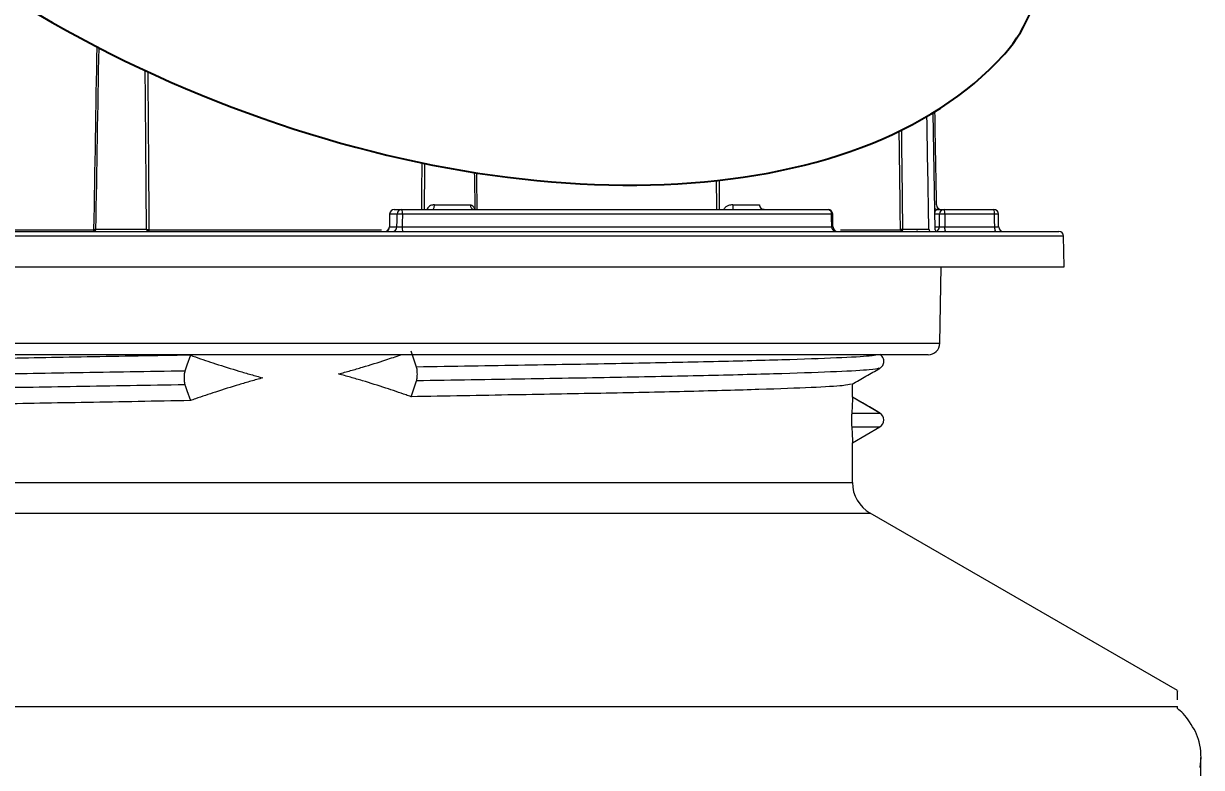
# Model space of a CAD drawing. Header units: inches. Extents: x 4.3 to 18.3, y 1.7 to 16.3.
# Drawn here: x 14.406 to 15.659, y 9.764 to 10.555 of the extents above; entities that cross this region are included whole.
import ezdxf

# ---------------------------------------------------------------- set-up
doc = ezdxf.new("R2010")
doc.units = ezdxf.units.IN
doc.header["$MEASUREMENT"] = 0
doc.header["$PDSIZE"] = -1
doc.layers.add('Dim', color=1, linetype='Continuous')
doc.layers.add('Object', color=4, linetype='Continuous')
doc.styles.get("Standard").update_dxf_attribs({"font": 'romans.shx'})
doc.dimstyles.get("Standard").update_dxf_attribs({"dimtxt": 0.125, "dimasz": 0.18, "dimexe": 0.06, "dimexo": 0.0625, "dimgap": 0.09, "dimtad": 0, "dimtih": 1, "dimtoh": 1, "dimdec": 4, "dimlfac": 2, "dimzin": 4, "dimdsep": 46, "dimlunit": 5, "dimtxsty": 'Standard', "dimcen": 0.09, "dimadec": 0, "dimazin": 1, "dimtfac": 1, "dimtdec": 4, "dimtofl": 0, "dimtmove": 0, "dimatfit": 0, "dimfxl": 0, "dimfrac": 2, "dimtolj": 1, "dimtzin": 0, "dimarcsym": 0})

# ---------------------------------------------------------------- blocks, each defined once
blk = doc.blocks.new('*D16')
at = {"layer": 'Defpoints', "color": 0}
for p in [(14.2381, 13.3011), (10.1019, 4.9757), (14.7006, 4.9757)]:
    blk.add_point(p, dxfattribs=at)
at = {"layer": 'Dim', "color": 0, "lineweight": -2}
for p, q in [((14.1756, 13.3011), (10.0419, 13.3011)), ((10.1019, 13.1211), (10.1019, 9.4413)), ((10.1019, 5.1557), (10.1019, 8.8387)), ((14.6381, 4.9757), (10.0419, 4.9757))]:
    blk.add_line(p, q, dxfattribs=at)
at = {"layer": 'Dim', "color": 0}
for points in [[(10.0719, 13.1211), (10.1319, 13.1211), (10.1019, 13.3011)], [(10.0719, 5.1557), (10.1319, 5.1557), (10.1019, 4.9757)]]:
    blk.add_solid(points, dxfattribs=at)
at = {"layer": 'Dim', "color": 0, "insert": (10.1019, 9.14), "char_height": 0.125, "attachment_point": 5}
blk.add_mtext('\\A1;16 5/8\\P [425mm]', dxfattribs=at)

msp = doc.modelspace()

# ---------------------------------------------------------------- linework, layer by layer
at = {"layer": 'Object', "linetype": 'Continuous', "lineweight": 15}
msp.add_line((15.375853, 10.335909), (15.373677, 10.460553), dxfattribs=at)
at = {"layer": 'Object', "color": 4, "linetype": 'Continuous', "lineweight": 15}
for p, q in [((14.800245, 10.357517), (14.808192, 10.357517)), ((14.808192, 10.357517), (15.261858, 10.357517)), ((15.189044, 10.362053), (15.188992, 10.362429)), ((15.378409, 10.357517), (15.385517, 10.357517)), ((15.385517, 10.357517), (15.438253, 10.357517)), ((14.795246, 10.352616), (14.794975, 10.338975)), ((14.795246, 10.352616), (14.795302, 10.352604)), ((14.803248, 10.352604), (14.795302, 10.352604)), ((15.265622, 10.352604), (14.808913, 10.352604)), ((15.267168, 10.338952), (15.266831, 10.352639)), ((15.38057, 10.352604), (15.375202, 10.352604)), ((15.386262, 10.352604), (15.386061, 10.338985)), ((15.438998, 10.352604), (15.386262, 10.352604)), ((15.443488, 10.338975), (15.443218, 10.352615)), ((13.893628, 10.334072), (15.474689, 10.334072)), ((14.257885, 10.335909), (14.480362, 10.335909)), ((14.539325, 10.335909), (14.786691, 10.335909)), ((14.795045, 10.338974), (14.795031, 10.338985)), ((14.795031, 10.338985), (14.803048, 10.338985)), ((14.808712, 10.338985), (15.265958, 10.338985)), ((15.275009, 10.335909), (15.338912, 10.335909)), ((15.375799, 10.338985), (15.380369, 10.338985)), ((15.386061, 10.338985), (15.439267, 10.338985)), ((15.474689, 10.334072), (15.507647, 10.334072)), ((15.479409, 10.329237), (13.888708, 10.329237)), ((15.512567, 10.329237), (15.479409, 10.329237)), ((15.513138, 10.296572), (15.512567, 10.329237)), ((13.888138, 10.296572), (15.479956, 10.296572)), ((15.380852, 10.215104), (15.382274, 10.296572)), ((15.479956, 10.296572), (15.513138, 10.296572)), ((14.020423, 10.215104), (15.353073, 10.215104)), ((15.353073, 10.215104), (15.380852, 10.215104)), ((15.368354, 10.202822), (14.032921, 10.202822)), ((15.248326, 10.198784), (15.249077, 10.19852)), ((15.287838, 10.157669), (15.287838, 10.17165)), ((15.317056, 10.1408), (15.287838, 10.157669)), ((15.287111, 10.1408), (15.317056, 10.1408)), ((15.315534, 10.141044), (15.315978, 10.140973)), ((15.315978, 10.140973), (15.317056, 10.1408)), ((15.31718, 10.14072), (15.316852, 10.141034)), ((15.321288, 10.133471), (15.321165, 10.134316)), ((15.287111, 10.126141), (15.317056, 10.126141)), ((15.287838, 10.109272), (15.317056, 10.126141)), ((15.287838, 10.066885), (15.287838, 10.109272)), ((14.113438, 10.066885), (14.700638, 10.066885)), ((14.700638, 10.066885), (15.287838, 10.066885)), ((14.094688, 10.034409), (14.700638, 10.034409)), ((14.700638, 10.034409), (15.306588, 10.034409)), ((15.633883, 9.845445), (15.306588, 10.034409)), ((13.738138, 9.828555), (15.633883, 9.828555)), ((15.633883, 9.826305), (15.633883, 9.828555)), ((15.65882, 8.72693), (15.65882, 9.774362))]:
    msp.add_line(p, q, dxfattribs=at)
at = {"layer": 'Object', "color": 4, "linetype": 'Continuous', "lineweight": 15, "flags": 128}
for points in [[(14.840664, 10.357517), (14.841113, 10.357611), (14.841544, 10.357889), (14.841943, 10.358341), (14.842293, 10.35895), (14.842583, 10.359694), (14.8428, 10.360543), (14.842937, 10.361466), (14.842988, 10.362429)], [(14.795302, 10.352604), (14.795165, 10.345705), (14.795031, 10.338985)], [(14.803048, 10.338985), (14.803147, 10.345709), (14.803248, 10.352604)], [(14.808913, 10.352604), (14.808765, 10.342607), (14.808712, 10.338985)], [(15.265958, 10.338985), (15.265711, 10.348981), (15.265622, 10.352604)], [(15.380369, 10.338985), (15.380516, 10.348982), (15.38057, 10.352604)], [(15.439267, 10.338985), (15.439134, 10.345709), (15.438998, 10.352604)], [(15.357537, 10.334445), (15.356653, 10.334168), (15.355716, 10.334072)], [(14.823921, 10.189758), (14.823612, 10.190652), (14.821767, 10.195977), (14.818078, 10.206628)], [(14.583198, 10.202461), (14.579508, 10.191811), (14.577663, 10.186485), (14.577354, 10.185592)], [(14.577354, 10.170933), (14.577663, 10.170039), (14.579508, 10.164714), (14.583198, 10.154064)], [(14.818078, 10.15823), (14.821767, 10.168881), (14.823612, 10.174206), (14.823921, 10.175099)]]:
    msp.add_lwpolyline(points, dxfattribs=at)
at = {"layer": 'Object', "color": 2}
msp.add_arc((15.327414, 10.630294), 0.162674, 316.423837, 355.976188, dxfattribs=at)
at = {"layer": 'Object', "color": 4, "linetype": 'Continuous', "lineweight": 15}
for centre, radius, start, end in [((14.800245, 10.352517), 0.005, 90, 178.861431), ((14.800273, 10.352545), 0.004971, 90.317944, 179.32568), ((14.808219, 10.352545), 0.004971, 90.318649, 179.324975), ((14.799909, 10.353791), 0.009081, 352.486486, 24.218399), ((14.885676, 10.362086), 0.004596, 175.715207, 263.836686), ((15.191123, 10.361217), 0.030558, 177.725897, 186.954918), ((15.193981, 10.362506), 0.00499, 180.882212, 269.890816), ((15.261156, 10.35308), 0.004492, 353.910125, 81.00337), ((15.261858, 10.352517), 0.005, 1.407767, 90), ((15.378455, 10.361682), 0.004166, 223.900777, 269.360642), ((15.382394, 10.362517), 0.005, 181.380065, 269.989626), ((15.385543, 10.352544), 0.004973, 90.295077, 179.306067), ((15.377504, 10.353789), 0.008838, 352.294623, 24.949036), ((15.43024, 10.353789), 0.008838, 352.294623, 24.949036), ((15.438253, 10.352517), 0.005, 1.133105, 90), ((14.806081, 10.252803), 0.099841, 88.37436, 91.62564), ((15.263493, 10.447773), 0.095193, 271.28177, 272.025194), ((15.383416, 10.253661), 0.098984, 88.352383, 91.647617), ((15.441293, 10.291495), 0.061152, 88.164672, 92.151376), ((14.478501, 10.335507), 0.001904, 311.07166, 12.198446), ((14.479043, 10.335031), 0.001806, 334.205429, 30.711333), ((14.535573, 10.336866), 0.003629, 313.765575, 345.427697), ((14.537076, 10.335483), 0.00229, 321.949885, 10.727807), ((14.789976, 10.339072), 0.005, 270.012774, 359.039649), ((14.79006, 10.339043), 0.004971, 270.317944, 359.32568), ((14.798078, 10.339043), 0.004971, 270.315261, 359.328363), ((14.817734, 10.337797), 0.0091, 172.503632, 204.167763), ((15.270424, 10.338509), 0.004492, 173.916798, 261.013941), ((15.272192, 10.339072), 0.005, 181.530257, 269.988466), ((15.340731, 10.33589), 0.001819, 179.401914, 268.374508), ((15.341008, 10.336265), 0.002039, 188.791086, 262.048898), ((15.371744, 10.336572), 0.0025, 180.923559, 269.978025), ((15.377723, 10.335942), 0.00187, 181, 270), ((15.375382, 10.339051), 0.004987, 287.162326, 359.242238), ((15.394814, 10.337799), 0.008833, 172.285311, 204.958349), ((15.448025, 10.3378), 0.008838, 172.294623, 204.949036), ((15.448521, 10.339072), 0.005, 181.25942, 269.988123), ((15.507647, 10.329151), 0.004921, 1, 90), ((15.368354, 10.215322), 0.0125, 270, 359), ((15.312824, 10.133471), 0.008463, 300, 60), ((15.325338, 10.066885), 0.0375, 180, 240)]:
    msp.add_arc(centre, radius, start, end, dxfattribs=at)
at = {"layer": 'Object', "color": 2}
msp.add_ellipse((14.759245, 10.915218), major_axis=(-0.739837, 0.315202), ratio=0.57894235, start_param=0.20099531, end_param=2.94363155, dxfattribs=at)
at = {"layer": 'Object', "color": 4, "linetype": 'Continuous', "lineweight": 15}
for points in [[(14.480595, 10.335953), (14.48169, 10.400829), (14.482785, 10.465706), (14.483915, 10.530582)], [(14.485592, 10.529716), (14.484469, 10.465321), (14.483377, 10.400924), (14.482284, 10.336528)], [(14.829439, 10.357517), (14.829576, 10.374057), (14.829713, 10.390597), (14.829851, 10.407137)], [(14.832435, 10.406604), (14.83229, 10.390242), (14.832145, 10.373879), (14.832, 10.357517)], [(14.886395, 10.357517), (14.886183, 10.370649), (14.88597, 10.383782), (14.885757, 10.396915)], [(14.887556, 10.396631), (14.887766, 10.383593), (14.887975, 10.370555), (14.888184, 10.357517)]]:
    msp.add_open_spline(points, degree=3, dxfattribs=at)
for points, knots in [([(14.536481, 10.336528), (14.536285, 10.361987), (14.535852, 10.418292), (14.535393, 10.474597), (14.535133, 10.505443)], [0, 0, 0, 0, 0.117080718, 0.258936673, 0.258936673, 0.258936673, 0.258936673]), ([(14.537843, 10.504185), (14.538081, 10.473759), (14.538504, 10.417681), (14.538903, 10.361604), (14.539085, 10.335953)], [0.742338495, 0.742338495, 0.742338495, 0.742338495, 0.882142025, 1, 1, 1, 1]), ([(14.842988, 10.362429), (14.842904, 10.362429), (14.841473, 10.362421), (14.839204, 10.362029), (14.836821, 10.360336), (14.835582, 10.358807), (14.835221, 10.357729), (14.83515, 10.357517)], [0, 0, 0, 0, 0.0247565, 0.4227703, 0.68899733, 0.93866966, 1, 1, 1, 1]), ([(14.842988, 10.362429), (14.844716, 10.362429), (14.849477, 10.362429), (14.856925, 10.362429), (14.865556, 10.362429), (14.874088, 10.362429), (14.878697, 10.362429), (14.881093, 10.362429)], [0, 0, 0, 0, 0.13322863, 0.36725105, 0.51257269, 0.74662518, 1, 1, 1, 1]), ([(14.881093, 10.362429), (14.881267, 10.362424), (14.882274, 10.362396), (14.88364, 10.361859), (14.88477, 10.360058), (14.885264, 10.35862), (14.885388, 10.357699), (14.885395, 10.357647)], [0, 0, 0, 0, 0.08082279, 0.46841361, 0.73348762, 0.98501762, 1, 1, 1, 1]), ([(14.885349, 10.357536), (14.885311, 10.357554), (14.885229, 10.357591), (14.885087, 10.357709), (14.885012, 10.357772)], [0, 0, 0, 0, 0.46829608, 1, 1, 1, 1]), ([(15.160589, 10.362429), (15.160495, 10.362429), (15.158876, 10.362421), (15.156176, 10.362029), (15.153133, 10.360336), (15.151469, 10.358807), (15.150972, 10.357729), (15.150874, 10.357517)], [0, 0, 0, 0, 0.02475149, 0.42276912, 0.68899875, 0.93867168, 1, 1, 1, 1]), ([(15.160589, 10.362429), (15.162478, 10.362429), (15.167685, 10.362429), (15.174548, 10.362429), (15.181373, 10.362429), (15.186932, 10.362429), (15.188287, 10.362429), (15.188992, 10.362429)], [0, 0, 0, 0, 0.13322758, 0.3672523, 0.51257375, 0.74662502, 1, 1, 1, 1]), ([(15.193835, 10.357576), (15.193471, 10.357587), (15.192519, 10.357617), (15.191015, 10.358379), (15.189825, 10.359663), (15.189257, 10.360971), (15.189118, 10.361822), (15.18912, 10.362061), (15.18912, 10.362073)], [0, 0, 0, 0, 0.151255962, 0.395767711, 0.644589084, 0.835710227, 0.991294596, 1, 1, 1, 1]), ([(15.378409, 10.357517), (15.378082, 10.357471), (15.377576, 10.357399), (15.376596, 10.356536), (15.37591, 10.355639), (15.375632, 10.354798), (15.375529, 10.354486)], [0, 0, 0, 0, 0.44726, 0.6911824, 0.88565021, 1, 1, 1, 1]), ([(14.480362, 10.335909), (14.480406, 10.335912), (14.480486, 10.335916), (14.480562, 10.335942), (14.480595, 10.335953)], [0, 0, 0, 0, 0.56211667, 1, 1, 1, 1]), ([(14.482284, 10.336528), (14.482283, 10.336524), (14.482267, 10.336469), (14.482183, 10.336365), (14.48189, 10.336201), (14.481375, 10.336044), (14.480843, 10.335982), (14.480595, 10.335953)], [0, 0, 0, 0, 0.01523998, 0.21899746, 0.41262783, 0.72673575, 1, 1, 1, 1]), ([(14.482284, 10.336528), (14.482284, 10.336514), (14.482276, 10.336301), (14.482206, 10.3359), (14.481935, 10.335257), (14.481439, 10.334634), (14.480913, 10.334368), (14.480669, 10.334245)], [0, 0, 0, 0, 0.01521881, 0.21910825, 0.41275943, 0.72696515, 1, 1, 1, 1]), ([(14.482284, 10.336528), (14.482294, 10.336528), (14.48255, 10.336528), (14.484312, 10.336528), (14.490036, 10.336528), (14.497389, 10.336528), (14.505719, 10.336528), (14.51471, 10.336528), (14.524549, 10.336528), (14.531967, 10.336528), (14.535309, 10.336528), (14.536481, 10.336528)], [0, 0, 0, 0, 0.00562406, 0.14459236, 0.28339953, 0.42204878, 0.51496528, 0.64736212, 0.78633527, 0.92510737, 1, 1, 1, 1]), ([(14.536481, 10.336528), (14.53649, 10.336524), (14.536618, 10.336469), (14.5369, 10.336365), (14.537484, 10.336201), (14.538239, 10.336044), (14.538817, 10.335982), (14.539085, 10.335953)], [0, 0, 0, 0, 0.01527458, 0.21898316, 0.41260108, 0.7266974, 1, 1, 1, 1]), ([(14.536481, 10.336528), (14.536484, 10.336514), (14.536517, 10.336301), (14.536623, 10.3359), (14.536924, 10.335257), (14.537406, 10.334634), (14.537868, 10.334368), (14.538083, 10.334245)], [0, 0, 0, 0, 0.01522706, 0.219128, 0.4127243, 0.726961, 1, 1, 1, 1]), ([(14.539085, 10.335953), (14.539089, 10.335952), (14.539165, 10.335924), (14.539247, 10.335916), (14.539325, 10.335909)], [0, 0, 0, 0, 0.04402895, 1, 1, 1, 1]), ([(14.803048, 10.338985), (14.803125, 10.338979), (14.80332, 10.338964), (14.80411, 10.33895), (14.805412, 10.338947), (14.807019, 10.338958), (14.808147, 10.338976), (14.808712, 10.338985)], [0, 0, 0, 0, 0.13848553, 0.35383584, 0.56918235, 0.78456679, 1, 1, 1, 1]), ([(15.265958, 10.338985), (15.266175, 10.338979), (15.266728, 10.338964), (15.267178, 10.338951), (15.267136, 10.338951), (15.267122, 10.338951)], [0, 0, 0, 0, 0.30187087, 0.77129617, 1, 1, 1, 1]), ([(15.338912, 10.335909), (15.338928, 10.335912), (15.338955, 10.335916), (15.338981, 10.335942), (15.338992, 10.335953)], [0, 0, 0, 0, 0.56233706, 1, 1, 1, 1]), ([(15.341177, 10.336528), (15.341163, 10.336524), (15.340954, 10.336469), (15.340562, 10.336365), (15.339939, 10.336201), (15.339345, 10.336044), (15.339104, 10.335982), (15.338992, 10.335953)], [0, 0, 0, 0, 0.01520628, 0.21898223, 0.41260114, 0.72671987, 1, 1, 1, 1]), ([(15.341177, 10.336528), (15.341174, 10.336514), (15.341125, 10.336301), (15.341036, 10.3359), (15.340902, 10.335257), (15.340782, 10.334633), (15.340743, 10.334368), (15.340725, 10.334245)], [0, 0, 0, 0, 0.01521737, 0.21910593, 0.41276592, 0.72695929, 1, 1, 1, 1]), ([(15.341177, 10.336528), (15.341314, 10.336528), (15.34482, 10.336528), (15.351639, 10.336528), (15.360232, 10.336528), (15.365676, 10.336528), (15.368785, 10.336528), (15.368914, 10.336528), (15.368982, 10.336528)], [0, 0, 0, 0, 0.00909065, 0.23365577, 0.45796236, 0.68201439, 0.83216313, 1, 1, 1, 1]), ([(15.380369, 10.338985), (15.380448, 10.338978), (15.380645, 10.338963), (15.381451, 10.338949), (15.382758, 10.338947), (15.384369, 10.338958), (15.385497, 10.338976), (15.386061, 10.338985)], [0, 0, 0, 0, 0.14424648, 0.35815131, 0.57205962, 0.78599354, 1, 1, 1, 1]), ([(15.439267, 10.338985), (15.439619, 10.338979), (15.440521, 10.338964), (15.441821, 10.33895), (15.442902, 10.338947), (15.443487, 10.338956), (15.443461, 10.338969), (15.443452, 10.338974)], [0, 0, 0, 0, 0.1525188, 0.38968359, 0.62682833, 0.86405193, 1, 1, 1, 1]), ([(14.583198, 10.202461), (14.546048, 10.201798), (14.472953, 10.200495), (14.372788, 10.198767), (14.2839, 10.19687), (14.209386, 10.194824), (14.154452, 10.192741), (14.12095, 10.190811), (14.116791, 10.18968), (14.114896, 10.189165)], [0, 0, 0, 0, 0.14587303, 0.28702422, 0.43134829, 0.57976493, 0.72917348, 0.87661131, 1, 1, 1, 1]), ([(14.583198, 10.202461), (14.584969, 10.201831), (14.593827, 10.198684), (14.61099, 10.192866), (14.630743, 10.186708), (14.647551, 10.181736), (14.65605, 10.179495), (14.660275, 10.178263), (14.660276, 10.178263)], [0, 0, 0, 0, 0.07040048, 0.35205436, 0.67563615, 0.83775975, 0.99997747, 1, 1, 1, 1]), ([(14.740999, 10.182428), (14.741, 10.182428), (14.745225, 10.183661), (14.753725, 10.1859), (14.770529, 10.19088), (14.788395, 10.196397), (14.801842, 10.201018), (14.807091, 10.202822)], [0, 0, 0, 0, 0.000026341, 0.189715354, 0.379294353, 0.757674737, 1, 1, 1, 1]), ([(15.314079, 10.202822), (15.312297, 10.202383), (15.308015, 10.201327), (15.273885, 10.199477), (15.216364, 10.197396), (15.138104, 10.19535), (15.044802, 10.193452), (14.939651, 10.191724), (14.862919, 10.190421), (14.823921, 10.189758)], [0, 0, 0, 0, 0.10707619, 0.25725756, 0.40944624, 0.56062468, 0.70763452, 0.85141259, 1, 1, 1, 1]), ([(15.316853, 10.188408), (15.317768, 10.189059), (15.319728, 10.190452), (15.321713, 10.194765), (15.320833, 10.200348), (15.3182, 10.202455), (15.316853, 10.203533)], [0, 0, 0, 0, 0.21150255, 0.45293205, 0.71997882, 1, 1, 1, 1]), ([(14.577354, 10.185592), (14.538356, 10.184929), (14.461623, 10.183626), (14.356475, 10.181898), (14.263162, 10.18), (14.184949, 10.177954), (14.127248, 10.175872), (14.091812, 10.173921), (14.087425, 10.172771), (14.085386, 10.172237)], [0, 0, 0, 0, 0.145204453, 0.285709136, 0.429371934, 0.577108422, 0.725832112, 0.872594249, 1, 1, 1, 1]), ([(14.577354, 10.185592), (14.577198, 10.185035), (14.576885, 10.183921), (14.576594, 10.181392), (14.576479, 10.178569), (14.57655, 10.175694), (14.576818, 10.17312), (14.577121, 10.171631), (14.57732, 10.171036), (14.577354, 10.170933)], [0, 0, 0, 0, 0.161017364, 0.322071085, 0.483083749, 0.644132095, 0.805173312, 0.966226972, 1, 1, 1, 1]), ([(14.818078, 10.15823), (14.816306, 10.15886), (14.807448, 10.162007), (14.790286, 10.167825), (14.770532, 10.173983), (14.753724, 10.178955), (14.745225, 10.181196), (14.741, 10.182428), (14.740999, 10.182428)], [0, 0, 0, 0, 0.07040048, 0.35205604, 0.6756364, 0.83775975, 0.99997747, 1, 1, 1, 1]), ([(14.823921, 10.175099), (14.824078, 10.175656), (14.82439, 10.17677), (14.824681, 10.179299), (14.824796, 10.182122), (14.824725, 10.184997), (14.824457, 10.187571), (14.824154, 10.18906), (14.823956, 10.189655), (14.823921, 10.189758)], [0, 0, 0, 0, 0.16101509, 0.32206919, 0.48308191, 0.64413042, 0.80517572, 0.96622689, 1, 1, 1, 1]), ([(15.315889, 10.188454), (15.313851, 10.18792), (15.309463, 10.18677), (15.274027, 10.184819), (15.216326, 10.182737), (15.138113, 10.180691), (15.0448, 10.178793), (14.939652, 10.177065), (14.862919, 10.175762), (14.823921, 10.175099)], [0, 0, 0, 0, 0.127405768, 0.274167888, 0.422891625, 0.570628122, 0.714290928, 0.854795539, 1, 1, 1, 1]), ([(15.287636, 10.171534), (15.292507, 10.174347), (15.30225, 10.179974), (15.311993, 10.185601), (15.316864, 10.188414)], [0, 0, 0, 0, 0.499996751, 1, 1, 1, 1]), ([(14.577354, 10.170933), (14.538355, 10.17027), (14.46162, 10.168967), (14.356489, 10.167239), (14.263107, 10.165342), (14.185158, 10.163295), (14.126466, 10.161214), (14.093421, 10.159192), (14.08046, 10.157934), (14.08497, 10.157265), (14.085395, 10.157202)], [0, 0, 0, 0, 0.14104845, 0.27753164, 0.41708256, 0.56059057, 0.70505752, 0.84761907, 0.98562929, 1, 1, 1, 1]), ([(14.660276, 10.178263), (14.660275, 10.178263), (14.656005, 10.177195), (14.647572, 10.174715), (14.630731, 10.16986), (14.610993, 10.163646), (14.593827, 10.157842), (14.584969, 10.154693), (14.583198, 10.154064)], [0, 0, 0, 0, 0.00002229, 0.16224015, 0.32436368, 0.64794718, 0.92959929, 1, 1, 1, 1]), ([(15.286379, 10.171526), (15.284485, 10.171011), (15.280326, 10.169881), (15.246823, 10.16795), (15.191889, 10.165867), (15.117375, 10.163822), (15.028487, 10.161924), (14.928322, 10.160196), (14.855227, 10.158893), (14.818078, 10.15823)], [0, 0, 0, 0, 0.12338868, 0.27082658, 0.42023505, 0.56865177, 0.71297585, 0.85412696, 1, 1, 1, 1]), ([(15.287838, 10.157669), (15.287838, 10.157669), (15.287838, 10.157668), (15.287838, 10.157665), (15.287838, 10.157651), (15.287838, 10.157596), (15.287837, 10.157375), (15.287836, 10.156494), (15.287804, 10.152965), (15.287632, 10.147567), (15.287268, 10.14284), (15.287111, 10.1408)], [0, 0, 0, 0, 0.00001267, 0.00013048, 0.00059794, 0.00246264, 0.00993114, 0.03980325, 0.159289, 0.63725307, 1, 1, 1, 1]), ([(15.316852, 10.141034), (15.311981, 10.143847), (15.302309, 10.149433), (15.292638, 10.155019), (15.287838, 10.157791)], [0, 0, 0, 0, 0.50369613, 1, 1, 1, 1]), ([(14.583198, 10.154064), (14.546048, 10.153401), (14.472952, 10.152098), (14.37279, 10.15037), (14.283893, 10.148472), (14.209413, 10.146426), (14.154352, 10.144343), (14.119772, 10.142327), (14.115526, 10.141117), (14.113438, 10.140522)], [0, 0, 0, 0, 0.14310511, 0.28157798, 0.42316352, 0.56876398, 0.71533752, 0.85997775, 1, 1, 1, 1]), ([(15.287111, 10.1408), (15.287071, 10.140245), (15.286992, 10.139133), (15.28691, 10.136607), (15.286876, 10.133784), (15.286898, 10.130909), (15.286971, 10.128334), (15.287053, 10.126842), (15.287102, 10.126246), (15.287111, 10.126141)], [0, 0, 0, 0, 0.16063112, 0.32170865, 0.48274363, 0.64372947, 0.80470691, 0.96572796, 1, 1, 1, 1]), ([(15.287111, 10.126141), (15.287268, 10.124102), (15.287632, 10.119375), (15.287804, 10.113975), (15.287836, 10.110447), (15.287837, 10.109565), (15.287838, 10.109345), (15.287838, 10.10929), (15.287838, 10.109276), (15.287838, 10.109273), (15.287838, 10.109272), (15.287838, 10.109272)], [0, 0, 0, 0, 0.362746242, 0.840711918, 0.96019779, 0.990068852, 0.997537358, 0.999403146, 0.99986952, 0.999987327, 1, 1, 1, 1]), ([(15.633883, 9.835445), (15.633883, 9.840262), (15.633883, 9.846204), (15.633883, 9.844992), (15.633883, 9.844763)], [0, 0, 0, 0, 0.810811607, 1, 1, 1, 1]), ([(15.652962, 9.801691), (15.64888, 9.808693), (15.643306, 9.818253), (15.635873, 9.824605), (15.633883, 9.826305)], [0, 0, 0, 0, 0.732401265, 1, 1, 1, 1]), ([(15.657967, 9.763603), (15.657977, 9.763675), (15.659328, 9.772752), (15.659304, 9.785881), (15.654416, 9.798066), (15.652962, 9.801691)], [0, 0, 0, 0, 0.0055706, 0.70415558, 1, 1, 1, 1])]:
    msp.add_open_spline(points, degree=3, knots=knots, dxfattribs=at)
at = {"layer": 'Object', "linetype": 'Continuous', "lineweight": 15}
for points in [[(15.369244, 10.336528), (15.368541, 10.376564), (15.367838, 10.416599), (15.367135, 10.456635)], [(15.377395, 10.362433), (15.376816, 10.395546), (15.376237, 10.42866), (15.375659, 10.461774)], [(15.338992, 10.335953), (15.338549, 10.370939), (15.338106, 10.405926), (15.337665, 10.440912)], [(15.339946, 10.442026), (15.340354, 10.40686), (15.340766, 10.371694), (15.341177, 10.336528)], [(15.143399, 10.357517), (15.143373, 10.367779), (15.143347, 10.378041), (15.143321, 10.388303)], [(15.146104, 10.388613), (15.146121, 10.378247), (15.146138, 10.367882), (15.146156, 10.357517)]]:
    msp.add_open_spline(points, degree=3, dxfattribs=at)

# ---------------------------------------------------------------- dimensions: what is measured, and where the dimension line sits
at = {"layer": 'Dim'}
dim = msp.add_linear_dim(base=(10.101944, 4.975702), p1=(14.238146, 13.301079), p2=(14.700638, 4.975702), angle=90, dimstyle='Standard', override={"dimpost": '\\X'}, dxfattribs=at)
dim.commit()
dim.dimension.update_dxf_attribs({"geometry": '*D16', "text_midpoint": (10.101944, 9.139989), "dimtype": 160})

doc.saveas('drawing.dxf')
